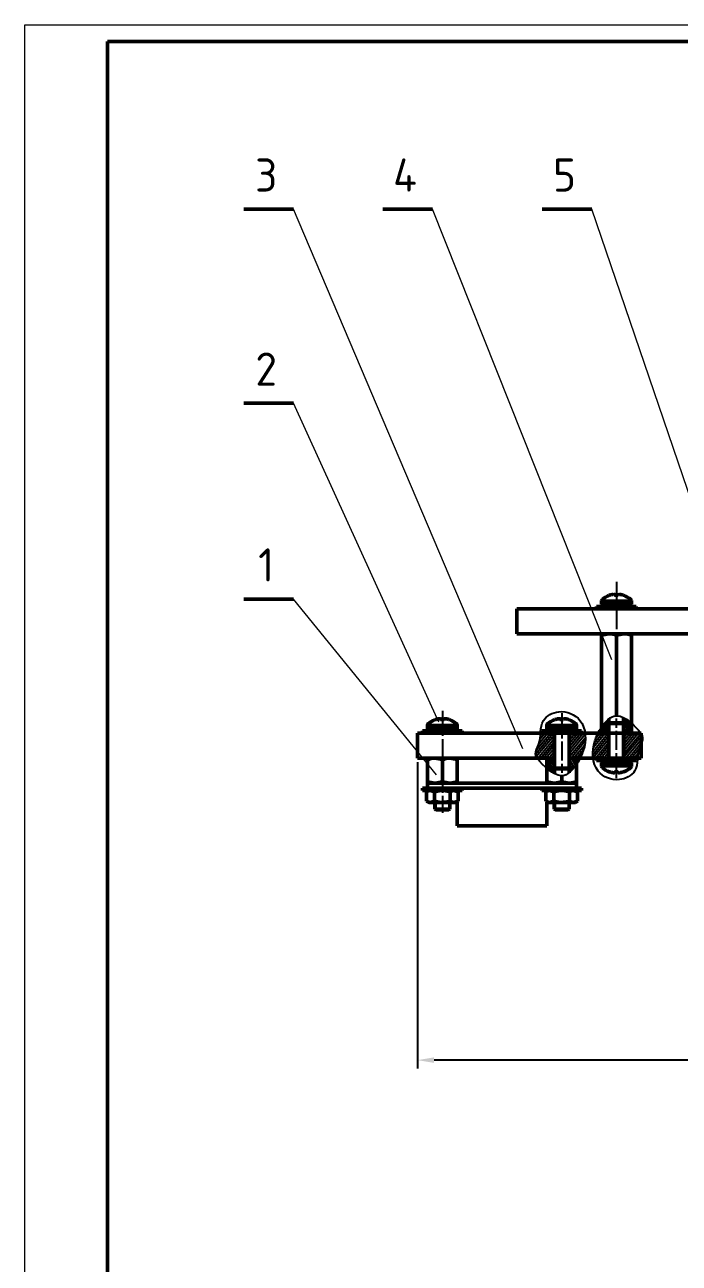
# Model space of a CAD drawing. Header units: inches. Extents: x -1846 to 3013, y 0 to 1997.
# Drawn here: x 0 to 197.4, y 467.6 to 841 of the extents above; entities that cross this region are included whole.
import ezdxf

# ---------------------------------------------------------------- set-up
doc = ezdxf.new("R2010")
doc.units = ezdxf.units.IN
doc.linetypes.add('CENTER2', pattern=[28.575, 19.05, -3.175, 3.175, -3.175])
doc.layers.get('0').update_dxf_attribs({"color": 2, "lineweight": 0})
for name, color, linetype, lineweight in [('Basic', 7, 'Continuous', 50), ('Center', 1, 'CENTER2', 25), ('Thin', 3, 'Continuous', 25)]:
    doc.layers.add(name, color=color, linetype=linetype, lineweight=lineweight)
doc.styles.add('Annotative', font='')
doc.styles.get("Standard").update_dxf_attribs({"font": '', "height": 4})
doc.styles.get('Annotative').set_extended_font_data('TCVN 7284', italic=True)
doc.styles.get('Standard').set_extended_font_data('TCVN 7284', italic=True)
doc.dimstyles.new('TCVN 7284', dxfattribs={"dimscale": 2, "dimtxt": 4, "dimasz": 2.5, "dimexe": 1.25, "dimexo": 0.625, "dimtad": 1, "dimtoh": 1, "dimdec": 0, "dimlfac": 0.66, "dimtxsty": 'Standard', "dimcen": 2.5, "dimclrd": 7, "dimclre": 7, "dimclrt": 7, "dimadec": 0, "dimazin": 0, "dimtfac": 1, "dimtdec": 0, "dimtofl": 0, "dimtmove": 0, "dimatfit": 3, "dimfxl": 1, "dimlwd": 25, "dimlwe": 25, "dimarcsym": 0})
pattern_1 = [(50, (1656.0918, -181.116), (-0.48643822, 0.40817013), [])]
pattern_2 = [(120, (1656.0918, -181.116), (-0.54992613, -0.3175), [])]

# ---------------------------------------------------------------- blocks, each defined once
blk = doc.blocks.new('*D20')
at = {"layer": 'Defpoints', "color": 0, "ltscale": 0.3, "transparency": 16777216}
for p in [(523.48, 657.37), (118.48, 619.87), (118.48, 528.83)]:
    blk.add_point(p, dxfattribs=at)
at = {"layer": 'Thin', "color": 7, "linetype": 'Continuous', "lineweight": 25, "ltscale": 0.3, "transparency": 16777216}
for p, q in [((523.48, 656.12), (523.48, 526.33)), ((118.48, 618.62), (118.48, 526.33)), ((518.48, 528.83), (123.48, 528.83))]:
    blk.add_line(p, q, dxfattribs=at)
at = {"layer": 'Thin', "color": 7, "ltscale": 0.3, "transparency": 16777216}
for points in [[(123.48, 529.66), (123.48, 527.99), (118.48, 528.83)], [(518.48, 529.66), (518.48, 527.99), (523.48, 528.83)]]:
    blk.add_solid(points, dxfattribs=at)
at = {"layer": 'Thin', "color": 7, "ltscale": 0.3, "transparency": 16777216, "insert": (320.98, 532.1), "char_height": 4, "attachment_point": 5}
blk.add_mtext('270', dxfattribs=at)

msp = doc.modelspace()

# ---------------------------------------------------------------- hatches: boundary and pattern name
at = {"layer": 'Thin', "ltscale": 0.3}
h = msp.add_hatch(dxfattribs=at)
h.set_pattern_fill('ANSI31', color=256, scale=0.2, angle=75)
h.set_pattern_definition(pattern_2)
edge = h.paths.add_edge_path()
edge.add_spline(control_points=[(176.23, 631.75), (175.44, 631.1), (174.7, 630.17), (173.98, 629.2)], knot_values=[48.648965, 48.648965, 48.648965, 48.648965, 51.840316, 51.840316, 51.840316, 51.840316], degree=3, periodic=0)
edge.add_line((173.98, 629.2), (173.98, 627.77))
edge.add_spline(control_points=[(173.98, 627.77), (173.98, 627.73), (173.98, 627.61), (173.98, 627.53), (173.98, 627.5)], knot_values=[0, 0, 0, 0, 0.195092, 0.5, 0.5, 0.5, 0.5], degree=3, periodic=0)
edge.add_spline(control_points=[(173.98, 627.5), (173.98, 627.44), (173.98, 627.4), (173.98, 627.37)], knot_values=[0.5, 0.5, 0.5, 0.5, 1, 1, 1, 1], degree=3, periodic=0)
edge.add_line((173.98, 627.37), (176.23, 627.37))
edge.add_line((176.23, 627.37), (176.23, 631.75))
edge = h.paths.add_edge_path()
edge.add_spline(control_points=[(182.98, 630.47), (182.25, 631.1), (181.48, 631.64), (180.73, 632.03)], knot_values=[40.807901, 40.807901, 40.807901, 40.807901, 43.30796, 43.30796, 43.30796, 43.30796], degree=3, periodic=0)
edge.add_line((180.73, 632.03), (180.73, 627.37))
edge.add_line((180.73, 627.37), (182.98, 627.37))
edge.add_spline(control_points=[(182.98, 627.37), (182.98, 627.4), (182.98, 627.44), (182.98, 627.5)], knot_values=[0, 0, 0, 0, 0.5, 0.5, 0.5, 0.5], degree=3, periodic=0)
edge.add_spline(control_points=[(182.98, 627.5), (182.98, 627.53), (182.98, 627.61), (182.98, 627.73), (182.98, 627.77)], knot_values=[0.5, 0.5, 0.5, 0.5, 0.804908, 1, 1, 1, 1], degree=3, periodic=0)
edge.add_line((182.98, 627.77), (182.98, 630.47))
h = msp.add_hatch(dxfattribs=at)
h.set_pattern_fill('ANSI31', color=256, scale=0.2, angle=5)
h.set_pattern_definition(pattern_1)
edge = h.paths.add_edge_path()
edge.add_line((159.73, 627.37), (155.57, 627.37))
edge.add_spline(control_points=[(155.57, 627.37), (155.48, 626.22), (155.3, 624), (153.71, 621.56), (154.29, 620.29), (154.57, 619.87)], knot_values=[29.363404, 29.363404, 29.363404, 29.363404, 32.721358, 35.63167, 37.076307, 37.076307, 37.076307, 37.076307], degree=3, periodic=0)
edge.add_line((154.57, 619.87), (159.73, 619.87))
edge.add_line((159.73, 619.87), (159.73, 627.37))
edge = h.paths.add_edge_path()
edge.add_spline(control_points=[(167.54, 619.87), (167.9, 620.61), (168.9, 622.88), (169.24, 625.64), (169.03, 627.37)], knot_values=[1.405047, 1.405047, 1.405047, 1.405047, 3.880179, 8.863899, 8.863899, 8.863899, 8.863899], degree=3, periodic=0)
edge.add_line((169.03, 627.37), (164.23, 627.37))
edge.add_line((164.23, 627.37), (164.23, 619.87))
edge.add_line((164.23, 619.87), (167.54, 619.87))
h = msp.add_hatch(dxfattribs=at)
h.set_pattern_fill('ANSI31', color=256, scale=0.2, angle=5)
h.set_pattern_definition(pattern_1)
edge = h.paths.add_edge_path()
edge.add_line((176.23, 627.37), (172.92, 627.37))
edge.add_spline(control_points=[(172.92, 627.37), (172.56, 626.63), (171.55, 624.36), (171.21, 621.6), (171.42, 619.87)], knot_values=[1.405047, 1.405047, 1.405047, 1.405047, 3.880179, 8.863899, 8.863899, 8.863899, 8.863899], degree=3, periodic=0)
edge.add_line((171.42, 619.87), (176.23, 619.87))
edge.add_line((176.23, 619.87), (176.23, 627.37))
edge = h.paths.add_edge_path()
edge.add_spline(control_points=[(184.88, 619.87), (184.97, 621.02), (185.1, 622.62), (185.81, 624.1), (185.98, 624.48)], knot_values=[29.363404, 29.363404, 29.363404, 29.363404, 32.721358, 33.887149, 33.887149, 33.887149, 33.887149], degree=3, periodic=0)
edge.add_line((185.98, 624.48), (185.98, 627.22))
edge.add_spline(control_points=[(185.98, 627.22), (185.95, 627.27), (185.91, 627.32), (185.88, 627.37)], knot_values=[36.905535, 36.905535, 36.905535, 36.905535, 37.076307, 37.076307, 37.076307, 37.076307], degree=3, periodic=0)
edge.add_line((185.88, 627.37), (180.73, 627.37))
edge.add_line((180.73, 627.37), (180.73, 619.87))
edge.add_line((180.73, 619.87), (184.88, 619.87))
h = msp.add_hatch(dxfattribs=at)
h.set_pattern_fill('ANSI31', color=256, scale=0.2, angle=75)
h.set_pattern_definition(pattern_2)
edge = h.paths.add_edge_path()
edge.add_line((159.73, 619.87), (157.48, 619.87))
edge.add_spline(control_points=[(157.48, 619.87), (157.48, 619.84), (157.48, 619.8), (157.48, 619.74)], knot_values=[0, 0, 0, 0, 0.525499, 0.525499, 0.525499, 0.525499], degree=3, periodic=0)
edge.add_spline(control_points=[(157.48, 619.74), (157.48, 619.7), (157.48, 619.63), (157.48, 619.51), (157.48, 619.47)], knot_values=[0.525499, 0.525499, 0.525499, 0.525499, 0.804908, 1, 1, 1, 1], degree=3, periodic=0)
edge.add_line((157.48, 619.47), (157.48, 616.77))
edge.add_spline(control_points=[(157.48, 616.77), (158.21, 616.15), (158.97, 615.6), (159.73, 615.21)], knot_values=[40.807901, 40.807901, 40.807901, 40.807901, 43.30796, 43.30796, 43.30796, 43.30796], degree=3, periodic=0)
edge.add_line((159.73, 615.21), (159.73, 619.87))
edge = h.paths.add_edge_path()
edge.add_spline(control_points=[(166.48, 619.74), (166.48, 619.8), (166.48, 619.84), (166.48, 619.87)], knot_values=[0.474501, 0.474501, 0.474501, 0.474501, 1, 1, 1, 1], degree=3, periodic=0)
edge.add_line((166.48, 619.87), (164.23, 619.87))
edge.add_line((164.23, 619.87), (164.23, 615.49))
edge.add_spline(control_points=[(164.23, 615.49), (165.02, 616.14), (165.75, 617.07), (166.48, 618.04)], knot_values=[48.648965, 48.648965, 48.648965, 48.648965, 51.840316, 51.840316, 51.840316, 51.840316], degree=3, periodic=0)
edge.add_line((166.48, 618.04), (166.48, 619.75))

# ---------------------------------------------------------------- linework, layer by layer
for p, q in [((0, 0), (0, 841)), ((0, 841), (1189, 841)), ((150.22, 622.69), (81.11, 785.41)), ((177.12, 649.57), (122.98, 785.41)), ((221.79, 636.62), (171.09, 785.41)), ((124.9, 630.76), (81.11, 726.9)), ((124.19, 614.88), (81.11, 667.86))]:
    msp.add_line(p, q)
at = {"layer": 'Basic'}
for p, q in [((25, 5), (25, 836)), ((25, 836), (1184, 836)), ((81.11, 785.41), (66.11, 785.41)), ((122.98, 785.41), (107.98, 785.41)), ((171.09, 785.41), (156.09, 785.41)), ((81.11, 726.9), (66.11, 726.9)), ((176.33, 668.99), (176.4, 668.99)), ((177.89, 669.24), (177.91, 668.99)), ((177.91, 668.99), (179.04, 668.99)), ((179.04, 668.99), (179.06, 669.24)), ((180.55, 668.99), (180.63, 668.99)), ((81.11, 667.86), (66.11, 667.86)), ((148.48, 657.37), (148.48, 664.87)), ((148.48, 664.87), (151, 664.87)), ((151, 664.87), (219.02, 664.87)), ((172.48, 665.62), (172.48, 664.87)), ((172.48, 665.62), (184.48, 665.62)), ((173.98, 667.21), (173.98, 666.3)), ((173.98, 667.21), (182.98, 667.21)), ((173.98, 666.3), (182.98, 666.3)), ((182.98, 666.3), (182.98, 667.21)), ((184.48, 664.87), (184.48, 665.62)), ((151, 657.37), (148.48, 657.37)), ((151, 657.37), (219.02, 657.37)), ((173.98, 656.97), (176.23, 657.37)), ((178.48, 656.97), (180.73, 657.37)), ((173.98, 627.77), (173.98, 656.97)), ((178.48, 632.66), (178.48, 656.97)), ((182.98, 627.77), (182.98, 656.97)), ((123.82, 631.49), (123.9, 631.49)), ((124.85, 631.74), (124.85, 631.74)), ((125.22, 631.78), (125.22, 631.78)), ((125.23, 631.78), (125.23, 631.78)), ((125.41, 631.53), (125.39, 631.74)), ((125.41, 631.49), (126.54, 631.49)), ((126.54, 631.49), (126.56, 631.74)), ((126.54, 631.49), (126.56, 631.74)), ((126.72, 631.78), (126.72, 631.78)), ((126.72, 631.78), (126.72, 631.78)), ((127.1, 631.74), (127.1, 631.74)), ((128.05, 631.49), (128.12, 631.49)), ((159.83, 631.49), (159.9, 631.49)), ((161.39, 631.74), (161.41, 631.49)), ((161.41, 631.49), (162.54, 631.49)), ((162.54, 631.49), (162.56, 631.74)), ((164.05, 631.49), (164.13, 631.49)), ((176.23, 619.87), (176.23, 631.75)), ((180.73, 632.03), (180.73, 619.87)), ((118.48, 619.87), (118.48, 627.37)), ((118.48, 627.37), (125.98, 627.37)), ((119.98, 628.12), (119.98, 627.37)), ((119.98, 628.12), (131.98, 628.12)), ((121.47, 629.71), (121.47, 628.8)), ((121.47, 629.71), (130.47, 629.71)), ((121.47, 628.8), (130.47, 628.8)), ((125.98, 627.37), (178.48, 627.37)), ((130.47, 628.8), (130.47, 629.71)), ((131.98, 627.37), (131.98, 628.12)), ((154.64, 627.37), (169.31, 627.37)), ((155.98, 628.12), (155.98, 627.37)), ((155.98, 628.12), (167.98, 628.12)), ((157.48, 629.71), (157.48, 628.8)), ((157.48, 629.71), (166.48, 629.71)), ((157.48, 628.8), (166.48, 628.8)), ((159.73, 615.21), (159.73, 627.37)), ((164.23, 627.37), (164.23, 615.49)), ((166.48, 628.8), (166.48, 629.71)), ((167.98, 627.37), (167.98, 628.12)), ((176.23, 630.37), (176.53, 630.57)), ((176.23, 630.37), (180.73, 630.37)), ((180.43, 630.57), (176.53, 630.57)), ((178.48, 627.37), (185.98, 627.37)), ((180.73, 630.37), (180.43, 630.57)), ((185.98, 627.37), (185.98, 619.87)), ((125.98, 619.87), (118.48, 619.87)), ((125.98, 619.47), (123.73, 619.87)), ((125.98, 619.87), (159.73, 619.87)), ((130.48, 619.47), (128.23, 619.87)), ((164.23, 619.87), (178.48, 619.87)), ((185.81, 619.87), (171.14, 619.87)), ((172.48, 619.87), (172.48, 619.12)), ((185.98, 619.87), (178.48, 619.87)), ((184.48, 619.12), (184.48, 619.87)), ((121.48, 612.77), (121.48, 619.75)), ((125.98, 612.77), (125.98, 619.47)), ((130.48, 612.77), (130.48, 619.75)), ((157.48, 612.77), (157.48, 619.75)), ((164.23, 616.87), (159.73, 616.87)), ((159.73, 616.87), (160.03, 616.67)), ((160.03, 616.67), (163.93, 616.67)), ((164.23, 616.87), (163.93, 616.67)), ((166.48, 612.77), (166.48, 619.75)), ((184.48, 619.12), (172.48, 619.12)), ((173.98, 618.45), (173.98, 617.53)), ((182.98, 618.45), (173.98, 618.45)), ((182.98, 617.53), (173.98, 617.53)), ((182.98, 617.53), (182.98, 618.45)), ((121.48, 612.77), (123.73, 612.37)), ((125.98, 612.77), (128.23, 612.37)), ((157.48, 612.77), (159.73, 612.37)), ((161.98, 612.77), (161.98, 614.58)), ((161.98, 612.77), (164.23, 612.37)), ((176.4, 615.75), (176.33, 615.75)), ((177.91, 615.75), (177.89, 615.5)), ((179.04, 615.75), (177.91, 615.75)), ((179.06, 615.5), (179.04, 615.75)), ((180.63, 615.75), (180.55, 615.75)), ((119.98, 610.87), (119.98, 610.12)), ((121.48, 610.87), (119.98, 610.87)), ((122.69, 610.12), (119.98, 610.12)), ((121.85, 610.12), (121.21, 609.75)), ((121.21, 606.89), (121.21, 609.75)), ((121.48, 612.37), (166.48, 612.37)), ((121.48, 612.37), (121.48, 610.87)), ((121.48, 610.87), (122.01, 610.87)), ((122.69, 610.87), (122.01, 610.87)), ((123.59, 609.75), (122.4, 610.12)), ((129.94, 610.87), (122.69, 610.87)), ((131.98, 610.12), (122.69, 610.12)), ((123.59, 606.89), (123.59, 609.75)), ((128.36, 606.89), (128.36, 609.75)), ((130.74, 609.75), (129.55, 610.12)), ((129.94, 610.87), (158.01, 610.87)), ((130.74, 609.75), (130.1, 610.12)), ((130.74, 606.89), (130.74, 609.75)), ((131.98, 610.12), (131.98, 610.87)), ((155.98, 610.87), (155.98, 610.12)), ((158.69, 610.12), (155.98, 610.12)), ((157.85, 610.12), (157.21, 609.75)), ((157.21, 606.89), (157.21, 609.75)), ((158.69, 610.87), (158.01, 610.87)), ((159.59, 609.75), (158.4, 610.12)), ((165.94, 610.87), (158.69, 610.87)), ((167.98, 610.12), (158.69, 610.12)), ((159.59, 606.89), (159.59, 609.75)), ((164.36, 606.89), (164.36, 609.75)), ((166.74, 609.75), (165.55, 610.12)), ((165.94, 610.87), (166.48, 610.87)), ((166.74, 609.75), (166.1, 610.12)), ((166.48, 612.37), (166.48, 610.87)), ((167.98, 610.87), (166.48, 610.87)), ((166.74, 606.89), (166.74, 609.75)), ((167.98, 610.12), (167.98, 610.87)), ((121.21, 606.89), (121.85, 606.52)), ((122.4, 606.52), (121.85, 606.52)), ((123.59, 606.89), (122.4, 606.52)), ((125.98, 606.52), (122.4, 606.52)), ((123.73, 604.54), (123.73, 606.52)), ((129.55, 606.52), (125.98, 606.52)), ((128.23, 604.54), (128.23, 606.52)), ((130.74, 606.89), (129.55, 606.52)), ((130.1, 606.52), (129.55, 606.52)), ((130.1, 606.52), (130.74, 606.89)), ((130.48, 599.47), (130.48, 606.74)), ((157.21, 606.89), (157.85, 606.52)), ((157.48, 599.47), (157.48, 606.74)), ((158.4, 606.52), (157.85, 606.52)), ((159.59, 606.89), (158.4, 606.52)), ((161.98, 606.52), (158.4, 606.52)), ((159.73, 604.54), (159.73, 606.52)), ((165.55, 606.52), (161.98, 606.52)), ((164.23, 604.54), (164.23, 606.52)), ((166.74, 606.89), (165.55, 606.52)), ((166.1, 606.52), (165.55, 606.52)), ((166.1, 606.52), (166.74, 606.89)), ((128.23, 604.54), (123.73, 604.54)), ((123.73, 604.54), (124.03, 604.34)), ((124.03, 604.34), (127.93, 604.34)), ((128.23, 604.54), (127.93, 604.34)), ((164.23, 604.54), (159.73, 604.54)), ((159.73, 604.54), (160.03, 604.34)), ((160.03, 604.34), (163.93, 604.34)), ((164.23, 604.54), (163.93, 604.34)), ((157.48, 599.47), (130.48, 599.47))]:
    msp.add_line(p, q, dxfattribs=at)
for centre, radius, start, end in [((178.48, 663.03), 6.34, 109.825, 132.4927), ((178.48, 662.99), 6.36, 100.1662, 109.027), ((178.1, 663.92), 5.37, 93.964, 97.9842), ((177.55, 668.23), 1.07, 71.7311, 80.5485), ((179.4, 668.23), 1.07, 99.4515, 108.2689), ((178.85, 663.92), 5.37, 82.0158, 86.036), ((178.48, 662.99), 6.36, 70.973, 79.8338), ((178.48, 663.03), 6.34, 47.5073, 70.175), ((174.65, 667.21), 0.675, 132.4927, 180), ((174.65, 666.3), 0.675, 180, 270), ((182.3, 666.3), 0.675, 270, 0), ((182.3, 667.21), 0.675, 0, 47.5073), ((125.97, 625.53), 6.34, 109.825, 132.4927), ((125.97, 625.48), 6.36, 100.1659, 109.026), ((125.97, 625.49), 6.36, 100.1665, 109.0282), ((125.97, 625.49), 6.36, 100.1668, 109.0291), ((125.6, 626.41), 5.38, 93.9604, 97.9769), ((125.59, 626.43), 5.36, 93.9676, 97.9916), ((125.59, 626.44), 5.36, 93.9704, 97.9972), ((125.05, 630.72), 1.08, 71.8186, 80.5972), ((125.05, 630.71), 1.08, 71.8845, 80.6339), ((79.26, 627.2), 46.35, 5.3221, 5.6295), ((99.13, 628.93), 26.4, 5.5664, 6.1062), ((172.69, 627.2), 46.35, 174.3705, 174.6779), ((152.81, 628.93), 26.4, 173.8938, 174.4336), ((80.55, 635.26), 46.15, 355.3224, 355.6306), ((126.9, 630.74), 1.06, 99.5008, 108.3574), ((126.89, 630.72), 1.08, 99.4028, 108.1814), ((126.89, 630.71), 1.08, 99.3661, 108.1155), ((126.35, 626.43), 5.36, 82.0084, 86.0324), ((126.35, 626.44), 5.36, 82.0028, 86.0296), ((125.97, 625.49), 6.36, 70.9718, 79.8335), ((125.97, 625.49), 6.36, 70.9709, 79.8332), ((125.97, 625.53), 6.34, 47.5073, 70.175), ((161.98, 625.53), 6.34, 109.825, 132.4927), ((161.98, 625.49), 6.36, 100.1662, 109.027), ((161.6, 626.42), 5.37, 93.964, 97.9842), ((161.05, 630.73), 1.07, 71.7311, 80.5485), ((162.9, 630.73), 1.07, 99.4515, 108.2689), ((162.35, 626.42), 5.37, 82.0158, 86.036), ((161.98, 625.49), 6.36, 70.973, 79.8338), ((161.98, 625.53), 6.34, 47.5073, 70.175), ((122.15, 629.71), 0.675, 132.4927, 180), ((122.15, 628.8), 0.675, 180, 270), ((129.8, 628.8), 0.675, 270, 0), ((129.8, 629.71), 0.675, 0, 47.5073), ((158.15, 629.71), 0.675, 132.4927, 180), ((158.15, 628.8), 0.675, 180, 270), ((165.8, 628.8), 0.675, 270, 0), ((165.8, 629.71), 0.675, 0, 47.5073), ((174.65, 618.45), 0.675, 90, 180), ((174.65, 617.53), 0.675, 180, 227.5073), ((178.48, 621.71), 6.34, 227.5073, 250.175), ((178.48, 621.71), 6.34, 289.825, 312.4927), ((182.3, 618.45), 0.675, 0, 90), ((182.3, 617.53), 0.675, 312.4927, 0), ((178.48, 621.76), 6.36, 250.973, 259.8338), ((178.1, 620.82), 5.37, 262.0158, 266.036), ((177.55, 616.51), 1.07, 279.4515, 288.2689), ((179.4, 616.51), 1.07, 251.7311, 260.5485), ((178.85, 620.82), 5.37, 273.964, 277.9842), ((178.48, 621.76), 6.36, 280.1662, 289.027)]:
    msp.add_arc(centre, radius, start, end, dxfattribs=at)
for points, knots in [([(173.98, 657.37), (173.98, 657.32), (173.98, 657.25), (173.98, 657.01), (173.98, 656.97)], [0, 0, 0, 0, 0.8049075, 1, 1, 1, 1]), ([(176.23, 657.37), (176.28, 657.37), (177.04, 657.36), (177.78, 657.16), (178.48, 656.97)], [0, 0, 0, 0, 0.0701596, 1, 1, 1, 1]), ([(180.73, 657.37), (180.78, 657.37), (181.54, 657.36), (182.28, 657.16), (182.98, 656.97)], [0, 0, 0, 0, 0.07016, 1, 1, 1, 1]), ([(182.98, 656.97), (182.98, 657.01), (182.98, 657.25), (182.98, 657.32), (182.98, 657.37)], [0, 0, 0, 0, 0.195092, 1, 1, 1, 1]), ([(173.98, 627.37), (173.98, 627.42), (173.98, 627.49), (173.98, 627.73), (173.98, 627.77)], [0, 0, 0, 0, 0.8049075, 1, 1, 1, 1]), ([(173.98, 627.77), (173.98, 627.73), (173.98, 627.49), (173.98, 627.42), (173.98, 627.37)], [0, 0, 0, 0, 0.195092, 1, 1, 1, 1]), ([(182.98, 627.77), (182.98, 627.73), (182.98, 627.49), (182.98, 627.42), (182.98, 627.37)], [0, 0, 0, 0, 0.195092, 1, 1, 1, 1]), ([(182.98, 627.37), (182.98, 627.42), (182.98, 627.49), (182.98, 627.73), (182.98, 627.77)], [0, 0, 0, 0, 0.804908, 1, 1, 1, 1]), ([(123.73, 619.87), (123.67, 619.87), (122.91, 619.86), (122.17, 619.66), (121.48, 619.47)], [0, 0, 0, 0, 0.0701596, 1, 1, 1, 1]), ([(121.48, 619.47), (121.48, 619.51), (121.48, 619.75), (121.48, 619.82), (121.48, 619.87)], [0, 0, 0, 0, 0.195092, 1, 1, 1, 1]), ([(128.23, 619.87), (128.17, 619.87), (127.41, 619.86), (126.67, 619.66), (125.98, 619.47)], [0, 0, 0, 0, 0.07016, 1, 1, 1, 1]), ([(130.48, 619.87), (130.48, 619.82), (130.48, 619.75), (130.48, 619.51), (130.48, 619.47)], [0, 0, 0, 0, 0.8049075, 1, 1, 1, 1]), ([(157.48, 619.87), (157.48, 619.82), (157.48, 619.75), (157.48, 619.51), (157.48, 619.47)], [0, 0, 0, 0, 0.804908, 1, 1, 1, 1]), ([(166.48, 619.47), (166.48, 619.51), (166.48, 619.75), (166.48, 619.82), (166.48, 619.87)], [0, 0, 0, 0, 0.195092, 1, 1, 1, 1]), ([(121.48, 612.37), (121.48, 612.42), (121.48, 612.49), (121.48, 612.73), (121.48, 612.77)], [0, 0, 0, 0, 0.8049075, 1, 1, 1, 1]), ([(123.73, 612.37), (123.78, 612.37), (124.54, 612.38), (125.28, 612.58), (125.98, 612.77)], [0, 0, 0, 0, 0.07016, 1, 1, 1, 1]), ([(128.23, 612.37), (128.28, 612.37), (129.04, 612.38), (129.78, 612.58), (130.48, 612.77)], [0, 0, 0, 0, 0.0701596, 1, 1, 1, 1]), ([(130.48, 612.77), (130.48, 612.73), (130.48, 612.49), (130.48, 612.42), (130.48, 612.37)], [0, 0, 0, 0, 0.195092, 1, 1, 1, 1]), ([(157.48, 612.37), (157.48, 612.42), (157.48, 612.49), (157.48, 612.73), (157.48, 612.77)], [0, 0, 0, 0, 0.8049075, 1, 1, 1, 1]), ([(159.73, 612.37), (159.78, 612.37), (160.54, 612.38), (161.28, 612.58), (161.98, 612.77)], [0, 0, 0, 0, 0.07016, 1, 1, 1, 1]), ([(164.23, 612.37), (164.28, 612.37), (165.04, 612.38), (165.78, 612.58), (166.48, 612.77)], [0, 0, 0, 0, 0.0701596, 1, 1, 1, 1]), ([(166.48, 612.77), (166.48, 612.73), (166.48, 612.49), (166.48, 612.42), (166.48, 612.37)], [0, 0, 0, 0, 0.195092, 1, 1, 1, 1]), ([(122.4, 610.12), (122.38, 610.12), (121.97, 610.11), (121.58, 609.93), (121.21, 609.75)], [0, 0, 0, 0, 0.0701503, 1, 1, 1, 1]), ([(125.98, 610.12), (125.8, 610.12), (124.99, 610.1), (124.21, 609.9), (123.59, 609.75)], [0, 0, 0, 0, 0.219209, 1, 1, 1, 1]), ([(128.36, 609.75), (128.21, 609.79), (127.43, 610.01), (126.63, 610.07), (125.98, 610.12)], [0, 0, 0, 0, 0.194876, 1, 1, 1, 1]), ([(129.55, 610.12), (129.52, 610.12), (129.12, 610.11), (128.72, 609.93), (128.36, 609.75)], [0, 0, 0, 0, 0.0701503, 1, 1, 1, 1]), ([(158.4, 610.12), (158.38, 610.12), (157.97, 610.11), (157.58, 609.93), (157.21, 609.75)], [0, 0, 0, 0, 0.0701503, 1, 1, 1, 1]), ([(161.98, 610.12), (161.8, 610.12), (160.99, 610.1), (160.21, 609.9), (159.59, 609.75)], [0, 0, 0, 0, 0.219209, 1, 1, 1, 1]), ([(164.36, 609.75), (164.21, 609.79), (163.43, 610.01), (162.63, 610.07), (161.98, 610.12)], [0, 0, 0, 0, 0.194876, 1, 1, 1, 1]), ([(165.55, 610.12), (165.52, 610.12), (165.12, 610.11), (164.72, 609.93), (164.36, 609.75)], [0, 0, 0, 0, 0.0701503, 1, 1, 1, 1]), ([(122.4, 606.52), (122.38, 606.52), (121.97, 606.53), (121.58, 606.71), (121.21, 606.89)], [0, 0, 0, 0, 0.0701503, 1, 1, 1, 1]), ([(125.98, 606.52), (125.8, 606.52), (124.99, 606.54), (124.21, 606.74), (123.59, 606.89)], [0, 0, 0, 0, 0.219209, 1, 1, 1, 1]), ([(128.36, 606.89), (128.21, 606.85), (127.43, 606.63), (126.63, 606.57), (125.98, 606.52)], [0, 0, 0, 0, 0.194876, 1, 1, 1, 1]), ([(129.55, 606.52), (129.52, 606.52), (129.12, 606.53), (128.72, 606.71), (128.36, 606.89)], [0, 0, 0, 0, 0.0701503, 1, 1, 1, 1]), ([(158.4, 606.52), (158.38, 606.52), (157.97, 606.53), (157.58, 606.71), (157.21, 606.89)], [0, 0, 0, 0, 0.0701503, 1, 1, 1, 1]), ([(161.98, 606.52), (161.8, 606.52), (160.99, 606.54), (160.21, 606.74), (159.59, 606.89)], [0, 0, 0, 0, 0.219209, 1, 1, 1, 1]), ([(164.36, 606.89), (164.21, 606.85), (163.43, 606.63), (162.63, 606.57), (161.98, 606.52)], [0, 0, 0, 0, 0.194876, 1, 1, 1, 1]), ([(165.55, 606.52), (165.52, 606.52), (165.12, 606.53), (164.72, 606.71), (164.36, 606.89)], [0, 0, 0, 0, 0.0701503, 1, 1, 1, 1])]:
    msp.add_open_spline(points, degree=3, knots=knots, dxfattribs=at)
at = {"layer": 'Center', "ltscale": 0.3}
for p, q in [((178.48, 673.08), (178.48, 642.27)), ((125.98, 634.19), (125.98, 603.38)), ((161.98, 633.44), (161.98, 615.41)), ((178.48, 613.8), (178.48, 631.83))]:
    msp.add_line(p, q, dxfattribs=at)
at = {"layer": 'Thin'}
for p, q in [((176.53, 619.87), (176.53, 631.98)), ((180.43, 619.87), (180.43, 632.18)), ((160.03, 627.37), (160.03, 615.06)), ((163.93, 627.37), (163.93, 615.26)), ((124.03, 606.52), (124.03, 604.34)), ((127.93, 606.52), (127.93, 604.34)), ((160.03, 606.52), (160.03, 604.34)), ((163.93, 606.52), (163.93, 604.34))]:
    msp.add_line(p, q, dxfattribs=at)
for points in [[(166.91, 618.63), (168.49, 622.17), (167.49, 631.27), (161.08, 633.85), (156.5, 631.25), (154.97, 623.91), (154.07, 621.14), (155.34, 618.9), (162.71, 614.67), (166.91, 618.63)], [(173.54, 628.61), (171.96, 625.07), (172.96, 615.97), (179.37, 613.39), (183.96, 615.99), (185.49, 623.33), (186.38, 626.1), (185.11, 628.34), (177.74, 632.57), (173.54, 628.61)]]:
    msp.add_spline(points, degree=3, dxfattribs=at)

# ---------------------------------------------------------------- texts
at = {"layer": 'Basic', "char_height": 10, "width": 14.5845, "attachment_point": 1, "style": 'Annotative'}
for s, insert in [('\\pxqc;{\\fTCVN 7284|b0|i0|c0|p34;3}', (65.53, 800.69)), ('\\pxqc;{\\fTCVN 7284|b0|i0|c0|p34;4}', (107.4, 800.69)), ('\\pxqc;{\\fTCVN 7284|b0|i0|c0|p34;5}', (155.51, 800.69)), ('\\pxqc;{\\fTCVN 7284|b0|i0|c0|p34;2}', (65.53, 742.18)), ('\\pxqc;{\\fTCVN 7284|b0|i0|c0|p34;1}', (65.53, 683.14))]:
    msp.add_mtext(s, dxfattribs=dict(at, insert=insert))

# ---------------------------------------------------------------- dimensions: what is measured, and where the dimension line sits
at = {"layer": 'Thin', "ltscale": 0.3}
dim = msp.add_linear_dim(base=(118.48, 528.83), p1=(523.48, 657.37), p2=(118.48, 619.87), text='270', dimstyle='TCVN 7284', dxfattribs=at)
dim.commit()
dim.dimension.update_dxf_attribs({"geometry": '*D20', "text_midpoint": (320.98, 528.83), "dimtype": 160})

doc.saveas('drawing.dxf')
